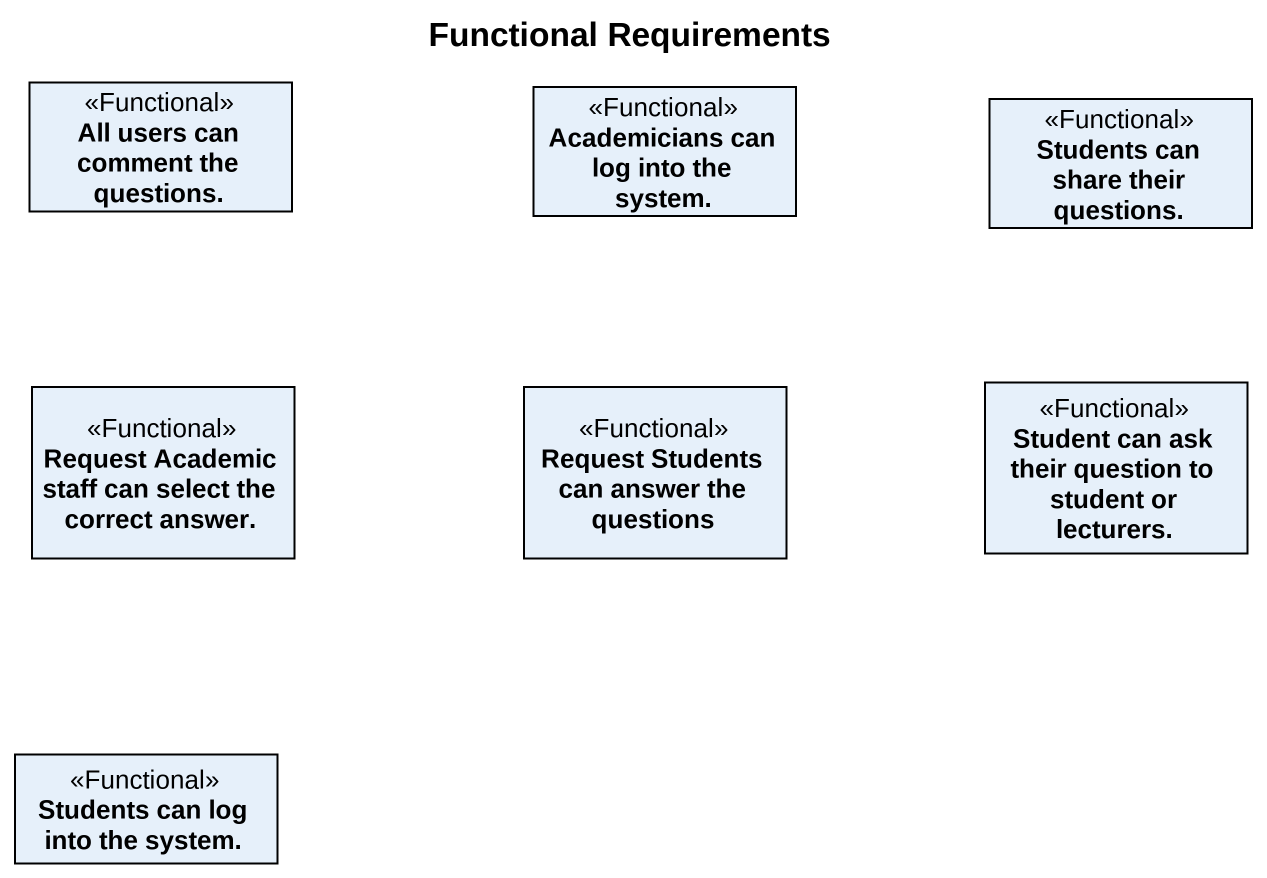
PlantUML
@startuml
title Functional Requirements
hide circle
hide empty members
class "All users can comment the questions." as All_users_can_comment_the <<Functional>>
class "Academicians can log into the system." as Academicians_can_log_into <<Functional>>
class "Students can share their questions." as Students_can_share_their <<Functional>>
class "Request Academic staff can select the correct answer." as Request_Academic_staff_can <<Functional>>
class "Request Students can answer the questions" as Request_Students_can_answer <<Functional>>
class "Student can ask their question to student or lecturers." as Student_can_ask_their <<Functional>>
class "Students can log into the system." as Students_can_log_into_the <<Functional>>
@enduml
